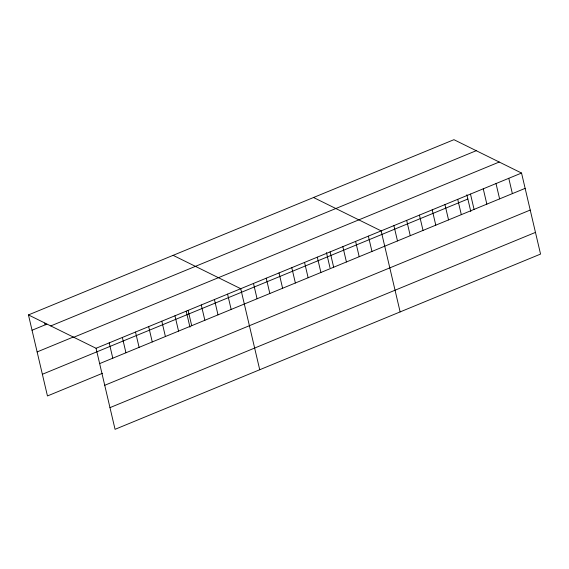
<?xml version="1.0" encoding="UTF-8"?>
<svg xmlns="http://www.w3.org/2000/svg" width="569" height="569" viewBox="0 0 569 569"><rect width="100%" height="100%" fill="white"/><g stroke="black" fill="none" stroke-linecap="round" stroke-linejoin="round"><path stroke-width="0.85" d="M28.45 314.92L453.941 139.682L521.545 173.047L540.55 254.08L115.059 429.318L96.054 348.285L28.45 314.92L47.455 395.953L102.527 373.271M32.042 330.24L46.843 324.152M50.762 325.93L476.246 150.693M37.127 351.927L73.294 337.033M73.742 337.275L499.233 162.037M96.054 348.285L521.545 173.047M42.369 374.274L467.86 199.029M99.646 363.605L525.137 188.367M104.732 385.291L530.223 210.053M109.973 407.639L535.465 232.394M313.526 197.507L381.13 230.872L400.135 311.912M173.118 255.339L240.723 288.703L259.727 369.736M508.778 178.303L512.37 193.624M496.012 183.559L499.61 198.88M483.252 188.816L486.844 204.136M470.485 194.072L474.077 209.399M466.85 194.733L470.791 211.54M457.718 199.328L461.317 214.655M444.958 204.591L448.55 219.911M432.191 209.847L435.783 225.168M419.424 215.103L423.023 230.424M406.664 220.359L410.256 235.68M393.897 225.616L397.489 240.943M368.371 236.128L371.962 251.455M355.604 241.391L359.195 256.711M342.837 246.647L346.429 261.968M330.07 251.903L333.669 267.224M326.442 252.565L329.992 267.7M317.31 257.16L320.902 272.48M304.543 262.416L308.135 277.743M291.776 267.672L295.375 282.999M279.016 272.935L282.608 288.255M266.249 278.191L269.841 293.512M253.482 283.447L257.081 298.768M227.572 294.123L231.163 309.444M214.421 299.536L218.012 314.856M201.27 304.956L204.861 320.276M188.111 310.368L191.71 325.696M186.234 311.25L189.968 327.196M174.96 315.788L178.559 331.108M161.809 321.201L165.408 336.528M148.658 326.62L152.257 341.941M135.507 332.033L139.099 347.36M122.356 337.453L125.948 352.773M109.205 342.872L112.797 358.193M44.795 323.128L45.193 324.828"/></g></svg>
